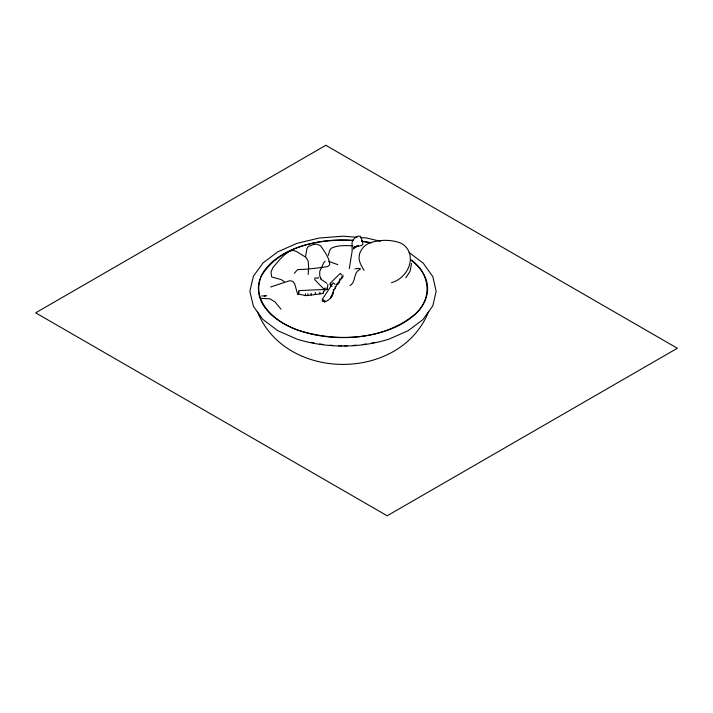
<?xml version="1.0" encoding="UTF-8"?>
<svg xmlns="http://www.w3.org/2000/svg" width="713" height="713" viewBox="0 0 713 713"><rect width="100%" height="100%" fill="white"/><g stroke="black" fill="none" stroke-linecap="round" stroke-linejoin="round"><path stroke-width="1.07" d="M411.588 263.391L409.975 271.519L405.768 277.847M308.176 274.505L308.64 267.375L308.194 261.136L305.966 257.313L296.305 251.413L293.221 250.423L289.514 251.226L284.71 254.684L279.817 259.452L272.767 267.758L270.967 272.241L271.689 276.992L281.109 279.558L284.291 281.653M318.702 277.562L317.98 278.115L314.861 278.017L314.861 279.772L324.656 289.888L327.41 289.46L327.82 284.255M349.272 268.676L352.16 251.038L352.017 243.026L352.971 240.067L355.234 237.661L357.917 236.235L360.234 236.155L362.222 240.557L362.908 244.407L361.705 245.388L353.951 247.304M305.521 256.68L306.929 248.73L308.114 246.591L312.927 244.63L316.768 244.131L320.511 245.718C324.495 251.404 329.379 257.75 329.754 264.835L327.65 266.582C317.624 268.07 307.508 269.416 297.588 269.594L294.309 273.32M328.292 255.343L329.718 250.388L331.055 248.382C337.641 244.924 345.636 245.646 352.864 245.753M323.408 291.697L323.408 293.453L307.945 295.476L305.494 295.61L298.524 294.014L298.863 290.619L324.174 289.478L324.174 291.234L323.114 292.312M335.012 284.371L333.203 282.749L322.285 299.353L322.285 301.109L324.754 301.929C330.066 300.021 333.916 295.289 333.39 289.514M337.454 282.972L337.454 284.728L339.317 282.303L340.048 278.462M428.7 311.465C400.519 382.052 285.476 382.052 257.295 311.465M333.39 291.269L336.393 285.824L336.393 284.068M340.048 280.218L342.935 276.822L342.935 275.066M353.247 249.087L356.509 246.11L353.862 247.848L358.3 245.851L354.085 247.233M325.155 261.154L323.907 262.518L319.736 271.386L319.736 275.94L321.153 278.747M350.012 285.583C356.268 281.929 353.006 272.411 360.038 269.416L360.35 268.774L358.095 268.471L354.887 268.899M270.646 287L289.612 280.708L292.722 281.341L294.71 283.863L297.731 294.585M266.707 295.743L264.38 295.922L265.486 295.877M261.662 295.975L264.657 295.886M357.008 237.269L342.998 236.199L319.29 238.008L296.875 243.365L277.776 251.832L263.124 262.856L253.436 276.145L249.862 291.252L253.436 306.358L262.696 319.272L277.776 330.68L297.196 339.219C326.911 348.327 359.085 348.327 388.799 339.219L408.21 330.68L422.871 319.647L432.853 305.806L436.124 291.252L432.853 276.706L423.29 263.24L409.075 252.482M360.234 237.509L366.705 238.008L380.377 241.279M352.89 240.646C319.905 238.463 279.781 245.735 261.261 276.109C250.192 302.775 277.945 324.219 300.69 331.055C338.925 342.24 384.913 340.065 416.276 313.176C432.836 297.357 429.627 272.518 410.84 260.236M361.402 241.297L370.395 242.875M261.609 298.408L269.977 298.809L275.066 301.973L281.002 309.184M361.455 241.074L366.607 241.841A84.615 48.849 0 0 1 371.66 242.785M328.827 261.35L337.766 264.639M332.08 286.252L330.066 285.084L330.066 283.328L340.342 273.373L341.75 274.986M326.821 283.293L320.44 278.89M341.821 276.599L341.821 278.355M339.317 280.548L339.317 282.303M338.408 281.991L338.408 283.747M335.262 286.457L335.262 288.212M332.766 292.499L332.766 294.255M331.857 294.701L331.857 296.456M331.046 283.89L331.046 285.646M330.85 296.323L330.85 298.079M327.41 287.704L327.41 289.46M325.993 287.927L325.993 289.683M324.754 300.173L324.754 301.929M324.656 288.132L324.656 289.888M323.488 299.754L323.488 301.51M319.896 292.089L319.896 293.845M315.28 292.375L315.28 294.13M311.144 293.275L311.144 295.03M307.945 293.72L307.945 295.476M305.494 293.854L305.494 295.61M298.702 291.412L298.702 293.168M298.524 292.259L298.524 294.014M374.842 342.4A90.061 51.996 0 0 1 371.66 343.051M366.304 343.987A90.061 51.996 0 0 1 363.06 344.45M356.429 345.172A90.061 51.996 0 0 1 353.069 345.431M347.463 345.689A90.061 51.996 0 0 1 344.112 345.752M341.884 345.752A90.061 51.996 0 0 1 338.532 345.689M332.918 345.431A90.061 51.996 0 0 1 329.566 345.172M322.936 344.45A90.061 51.996 0 0 1 319.682 343.987M314.335 343.051A90.061 51.996 0 0 1 311.153 342.4M353.078 240.245A84.615 48.849 0 0 0 345.653 239.924L340.342 239.924A84.615 48.849 0 0 0 324.54 241.074L319.388 241.841A84.615 48.849 0 0 0 304.585 245.219L299.923 246.698A84.615 48.849 0 0 0 270.165 263.881L267.607 266.573A84.615 48.849 0 0 0 261.742 275.12L260.423 278.097A84.615 48.849 0 0 0 258.427 287.214L258.427 290.28A84.615 48.849 0 0 0 260.414 299.407L261.742 302.383A84.615 48.849 0 0 0 267.607 310.93L270.165 313.622A84.615 48.849 0 0 0 299.923 330.796L304.585 332.276A84.615 48.849 0 0 0 319.388 335.663L324.54 336.429A84.615 48.849 0 0 0 340.333 337.579L345.653 337.579A84.615 48.849 0 0 0 361.455 336.429L366.598 335.663A84.615 48.849 0 0 0 381.41 332.276L386.072 330.796A84.615 48.849 0 0 0 415.831 313.622L418.388 310.93A84.615 48.849 0 0 0 424.253 302.383L425.572 299.407A84.615 48.849 0 0 0 427.568 290.289L427.568 287.214A84.615 48.849 0 0 0 425.572 278.097L424.253 275.12A84.615 48.849 0 0 0 418.388 266.573L415.831 263.881A84.615 48.849 0 0 0 411.454 260.04M364.067 270.352A51.06 43.101 -41.1 0 1 359.86 262.126A15.508 13.092 -41.1 0 1 360.234 252.037L362.356 248.445A15.508 13.092 -41.1 0 1 371.598 242.304A51.06 43.101 -41.1 0 1 400.225 242.857A23.199 19.59 -41.1 0 1 409.841 263.436A23.199 19.59 -41.1 0 1 391.553 282.696M325.814 145.3L35.65 312.829L387.186 515.784L677.35 348.256L325.814 145.3"/></g></svg>
